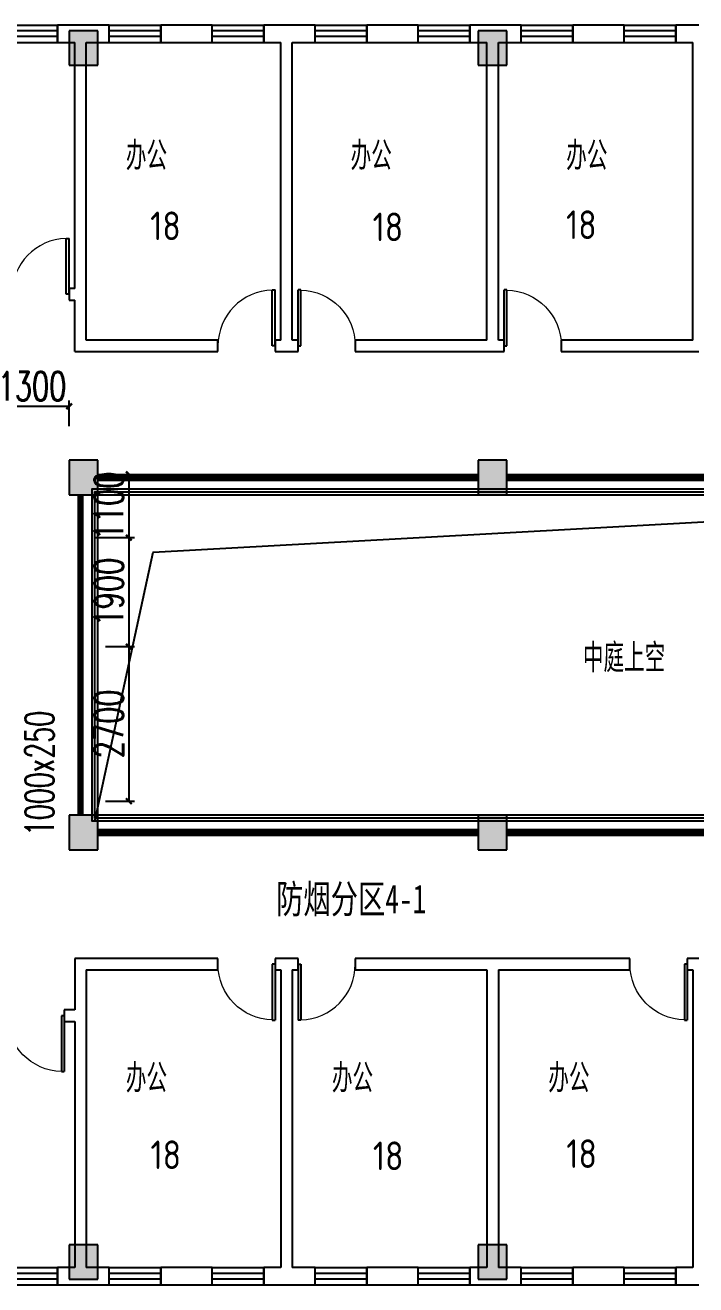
# Model space of a CAD drawing. Extents: x -70335 to 1144202, y 0 to 1100440.
# Drawn here: x -7526 to 4192, y 439108 to 461108 of the extents above; entities that cross this region are included whole.
import ezdxf
from ezdxf.enums import TextEntityAlignment as Align

# ---------------------------------------------------------------- set-up
doc = ezdxf.new("R2010")
doc.units = 0
doc.header["$LTSCALE"] = 1000
doc.linetypes.add('DASH', pattern=[0.35, 0.25, -0.1])
for name, color, linetype in [('0-标注', 4, 'Continuous'), ('2-房间名称', 7, 'Continuous'), ('3-建筑', 7, 'Continuous'), ('3-淡显', 8, 'Continuous'), ('DUCT-排烟标注', 3, 'Continuous')]:
    doc.layers.add(name, color=color, linetype=linetype)
doc.styles.get("Standard").update_dxf_attribs({"font": 'gbenor.shx', "bigfont": 'gbcbig.shx'})
doc.styles.add('XP-BZ', font='simplex.shx', dxfattribs={"width": 0.65, "bigfont": 'gbcbig.shx'})
doc.styles.add('设备标注', font='simplex.shx', dxfattribs={"width": 0.7, "bigfont": 'gbcbig.shx'})
doc.styles.add('黑体', font='')
doc.styles.get('黑体').set_extended_font_data('SimHei')
doc.dimstyles.new('sm150', dxfattribs={"dimtxt": 500, "dimasz": 100, "dimexe": 100, "dimexo": 75, "dimgap": 100, "dimtad": 1, "dimdec": 0, "dimrnd": 10, "dimzin": 0, "dimdsep": 46, "dimtxsty": '设备标注', "dimblk": 'ARCHTICK', "dimcen": 0.09, "dimclrd": 4, "dimclre": 4, "dimclrt": 4, "dimadec": 0, "dimazin": 0, "dimtfac": 1, "dimtdec": 0, "dimtix": 1, "dimtmove": 2, "dimatfit": 3, "dimldrblk": 'ARCHTICK', "dimfxl": 800, "dimfxlon": 1, "dimtolj": 1, "dimtzin": 0, "dimarcsym": 0})

# ---------------------------------------------------------------- blocks, each defined once
blk = doc.blocks.new('_ArchTick')
at = {"color": 0, "linetype": 'ByBlock', "const_width": 0.4}
blk.add_lwpolyline([(-0.5, -0.5), (0.5, 0.5)], dxfattribs=at)
blk = doc.blocks.new('*D101')
at = {"layer": '0-标注', "color": 4, "lineweight": -2, "transparency": 16777216}
for p, q in [((-8056, 454286), (-8056, 454552)), ((-6758, 454107), (-6758, 454552)), ((-8056, 454452), (-6758, 454452))]:
    blk.add_line(p, q, dxfattribs=at)
at = {"layer": 'Defpoints', "color": 0, "transparency": 16777216}
for p in [(-6758, 454452), (-6758, 454032), (-8056, 453625, 3000)]:
    blk.add_point(p, dxfattribs=at)
at = {"layer": '0-标注', "color": 4, "lineweight": -2, "transparency": 16777216, "xscale": 100, "yscale": 100, "zscale": 100, "rotation": 180}
blk.add_blockref('_ArchTick', (-8056, 454452), dxfattribs=at)
at = {"layer": '0-标注', "color": 4, "lineweight": -2, "transparency": 16777216, "xscale": 100, "yscale": 100, "zscale": 100}
blk.add_blockref('_ArchTick', (-6758, 454452), dxfattribs=at)
at = {"layer": '0-标注', "color": 4, "transparency": 16777216, "insert": (-7407, 454802), "char_height": 500, "attachment_point": 5, "style": '设备标注'}
blk.add_mtext('\\A1;1300', dxfattribs=at)
blk = doc.blocks.new('*D98')
at = {"layer": '0-标注', "color": 4, "lineweight": -2, "transparency": 16777216}
for p, q in [((-6145, 453263), (-5615, 453263)), ((-5715, 453263), (-5715, 452159)), ((-6289, 452159), (-5615, 452159))]:
    blk.add_line(p, q, dxfattribs=at)
at = {"layer": 'Defpoints', "color": 0, "transparency": 16777216}
for p in [(-7806, 453263, 3000), (-9005, 452159, 3000), (-5715, 452159)]:
    blk.add_point(p, dxfattribs=at)
at = {"layer": '0-标注', "color": 4, "lineweight": -2, "transparency": 16777216, "xscale": 100, "yscale": 100, "zscale": 100}
for p, rotation in [((-5715, 453263), 90), ((-5715, 452159), 270)]:
    blk.add_blockref('_ArchTick', p, dxfattribs=dict(at, rotation=rotation))
at = {"layer": '0-标注', "color": 4, "transparency": 16777216, "insert": (-6065, 452711), "char_height": 500, "attachment_point": 5, "rotation": 90, "style": '设备标注'}
blk.add_mtext('\\A1;1100', dxfattribs=at)
blk = doc.blocks.new('*D99')
at = {"layer": '0-标注', "color": 4, "lineweight": -2, "transparency": 16777216}
for p, q in [((-6106, 452159), (-5615, 452159)), ((-5715, 452159), (-5715, 450255)), ((-6121, 450255), (-5615, 450255))]:
    blk.add_line(p, q, dxfattribs=at)
at = {"layer": 'Defpoints', "color": 0, "transparency": 16777216}
for p in [(-6181, 452159), (-7656, 450255, -3000), (-5715, 450255)]:
    blk.add_point(p, dxfattribs=at)
at = {"layer": '0-标注', "color": 4, "lineweight": -2, "transparency": 16777216, "xscale": 100, "yscale": 100, "zscale": 100}
for p, rotation in [((-5715, 452159), 90), ((-5715, 450255), 270)]:
    blk.add_blockref('_ArchTick', p, dxfattribs=dict(at, rotation=rotation))
at = {"layer": '0-标注', "color": 4, "transparency": 16777216, "insert": (-6065, 451207), "char_height": 500, "attachment_point": 5, "rotation": 90, "style": '设备标注'}
blk.add_mtext('\\A1;1900', dxfattribs=at)
blk = doc.blocks.new('*D100')
at = {"layer": '0-标注', "color": 4, "lineweight": -2, "transparency": 16777216}
for p, q in [((-6046, 450255), (-5615, 450255)), ((-5715, 450255), (-5715, 447555)), ((-6121, 447555), (-5615, 447555))]:
    blk.add_line(p, q, dxfattribs=at)
at = {"layer": 'Defpoints', "color": 0, "transparency": 16777216}
for p in [(-6121, 450255), (-7656, 447555, -3000), (-5715, 447555)]:
    blk.add_point(p, dxfattribs=at)
at = {"layer": '0-标注', "color": 4, "lineweight": -2, "transparency": 16777216, "xscale": 100, "yscale": 100, "zscale": 100}
for p, rotation in [((-5715, 450255), 90), ((-5715, 447555), 270)]:
    blk.add_blockref('_ArchTick', p, dxfattribs=dict(at, rotation=rotation))
at = {"layer": '0-标注', "color": 4, "transparency": 16777216, "insert": (-6065, 448905), "char_height": 500, "attachment_point": 5, "rotation": 90, "style": '设备标注'}
blk.add_mtext('\\A1;2700', dxfattribs=at)
blk = doc.blocks.new('$DorLib2D$00000213')
at = {"color": 0, "linetype": 'DASH', "const_width": 0.02}
blk.add_lwpolyline([(0.5, 0), (-0.5, 0)], dxfattribs=at)
blk = doc.blocks.new('$TCHSYS$WIN2D')
for p, q in [((-0.5, 0.5), (0.5, 0.5)), ((-0.5, 0.5), (-0.5, -0.5)), ((0.5, 0.5), (0.5, -0.5)), ((0.5, 0.167), (-0.5, 0.167)), ((0.5, -0.167), (-0.5, -0.167)), ((-0.5, -0.5), (0.5, -0.5))]:
    blk.add_line(p, q)
blk = doc.blocks.new('$DorLib2D$00000001')
for p, q in [((0.45, 0.975), (0.5, 0.975)), ((0.45, 0), (0.45, 0.975)), ((0.5, 0), (0.5, 0.975)), ((0.5, 0), (0.45, 0))]:
    blk.add_line(p, q)
at = {"lineweight": 13}
blk.add_arc((0.475, 0), 0.975, 91.4693, 180, dxfattribs=at)

msp = doc.modelspace()

# ---------------------------------------------------------------- hatches: boundary and pattern name
at = {"layer": '3-淡显'}
h = msp.add_hatch(color=256, dxfattribs=at)
h.dxf.hatch_style = 1
h.paths.add_polyline_path([(-6258.3, 461008.2), (-6758.3, 461008.2), (-6758.3, 460408.2), (-6258.3, 460408.2)])
h = msp.add_hatch(color=256, dxfattribs=at)
h.dxf.hatch_style = 1
h.paths.add_polyline_path([(891.7, 461008.2), (391.7, 461008.2), (391.7, 460408.2), (891.7, 460408.2)])
h = msp.add_hatch(color=256, dxfattribs=at)
h.dxf.hatch_style = 1
h.paths.add_polyline_path([(-6258.3, 452908.2), (-6258.3, 453508.2), (-6758.3, 453508.2), (-6758.3, 452908.2)])
h = msp.add_hatch(color=256, dxfattribs=at)
h.dxf.hatch_style = 1
h.paths.add_polyline_path([(391.7, 453508.2), (391.7, 452908.2), (891.7, 452908.2), (891.7, 453508.2)])
h = msp.add_hatch(color=256, dxfattribs=at)
h.dxf.hatch_style = 1
h.paths.add_polyline_path([(-6258.3, 446708.2), (-6258.3, 447308.2), (-6758.3, 447308.2), (-6758.3, 446708.2)])
h = msp.add_hatch(color=256, dxfattribs=at)
h.dxf.hatch_style = 1
h.paths.add_polyline_path([(891.7, 447308.2), (391.7, 447308.2), (391.7, 446708.2), (891.7, 446708.2)])
h = msp.add_hatch(color=256, dxfattribs=at)
h.dxf.hatch_style = 1
h.paths.add_polyline_path([(-6258.3, 439208.2), (-6258.3, 439808.2), (-6758.3, 439808.2), (-6758.3, 439208.2)])
h = msp.add_hatch(color=256, dxfattribs=at)
h.dxf.hatch_style = 1
h.paths.add_polyline_path([(891.7, 439808.2), (391.7, 439808.2), (391.7, 439208.2), (891.7, 439208.2)])

# ---------------------------------------------------------------- linework, layer by layer
at = {"layer": '3-建筑'}
for p, q in [((-6558.3, 461108.2), (-6958.3, 461108.2)), ((-6958.3, 461108.2), (-6958.3, 460808.2)), ((-6058.3, 461108.2), (-6558.3, 461108.2)), ((-6058.3, 460808.2), (-6058.3, 461108.2)), ((-4258.3, 461108.2), (-5158.3, 461108.2)), ((-5158.3, 461108.2), (-5158.3, 460808.2)), ((-4258.3, 460808.2), (-4258.3, 461108.2)), ((-2958.3, 461108.2), (-3358.3, 461108.2)), ((-3358.3, 461108.2), (-3358.3, 460808.2)), ((-2458.3, 461108.2), (-2958.3, 461108.2)), ((-2458.3, 460808.2), (-2458.3, 461108.2)), ((-658.3, 461108.2), (-1558.3, 461108.2)), ((-1558.3, 461108.2), (-1558.3, 460808.2)), ((-658.3, 460808.2), (-658.3, 461108.2)), ((641.7, 461108.2), (241.7, 461108.2)), ((241.7, 461108.2), (241.7, 460808.2)), ((1141.7, 461108.2), (641.7, 461108.2)), ((1141.7, 460808.2), (1141.7, 461108.2)), ((2941.7, 461108.2), (2041.7, 461108.2)), ((2041.7, 461108.2), (2041.7, 460808.2)), ((2941.7, 460808.2), (2941.7, 461108.2)), ((4241.7, 461108.2), (3841.7, 461108.2)), ((3841.7, 461108.2), (3841.7, 460808.2)), ((-6958.3, 460808.2), (-6658.3, 460808.2)), ((-6658.3, 456508.2), (-6658.3, 460808.2)), ((-6458.3, 460808.2), (-6058.3, 460808.2)), ((-6458.3, 456408.2), (-6458.3, 460808.2)), ((-5158.3, 460808.2), (-4258.3, 460808.2)), ((-3358.3, 460808.2), (-3058.3, 460808.2)), ((-3058.3, 455608.2), (-3058.3, 460808.2)), ((-2858.3, 455608.2), (-2858.3, 460808.2)), ((-2858.3, 460808.2), (-2458.3, 460808.2)), ((-1558.3, 460808.2), (-658.3, 460808.2)), ((241.7, 460808.2), (541.7, 460808.2)), ((541.7, 455608.2), (541.7, 460808.2)), ((741.7, 455608.2), (741.7, 460808.2)), ((741.7, 460808.2), (1141.7, 460808.2)), ((2041.7, 460808.2), (2941.7, 460808.2)), ((3841.7, 460808.2), (4141.7, 460808.2)), ((4141.7, 457958.2), (4141.7, 460808.2)), ((4141.7, 455608.2), (4141.7, 457958.2)), ((-6658.3, 456508.2), (-6758.3, 456508.2)), ((-6758.3, 456508.2), (-6758.3, 456308.2)), ((-6758.3, 456308.2), (-6658.3, 456308.2)), ((-6658.3, 455408.2), (-6658.3, 456308.2)), ((-6458.3, 455608.2), (-6458.3, 456408.2)), ((-6658.3, 455408.2), (-4158.3, 455408.2)), ((-4158.3, 455608.2), (-6458.3, 455608.2)), ((-4158.3, 455408.2), (-4158.3, 455608.2)), ((-3058.3, 455608.2), (-3158.3, 455608.2)), ((-3158.3, 455608.2), (-3158.3, 455408.2)), ((-3158.3, 455408.2), (-2958.3, 455408.2)), ((-2958.3, 455408.2), (-2758.3, 455408.2)), ((-2758.3, 455608.2), (-2858.3, 455608.2)), ((-2758.3, 455408.2), (-2758.3, 455608.2)), ((541.7, 455608.2), (-1758.3, 455608.2)), ((-1758.3, 455608.2), (-1758.3, 455408.2)), ((-1758.3, 455408.2), (641.7, 455408.2)), ((641.7, 455408.2), (841.7, 455408.2)), ((841.7, 455608.2), (741.7, 455608.2)), ((841.7, 455408.2), (841.7, 455608.2)), ((4141.7, 455608.2), (1841.7, 455608.2)), ((1841.7, 455608.2), (1841.7, 455408.2)), ((1841.7, 455408.2), (4241.7, 455408.2)), ((-6658.3, 444808.2), (-6658.3, 443908.2)), ((-4158.3, 444808.2), (-6658.3, 444808.2)), ((-4158.3, 444608.2), (-4158.3, 444808.2)), ((-2958.3, 444808.2), (-3158.3, 444808.2)), ((-3158.3, 444808.2), (-3158.3, 444608.2)), ((-2758.3, 444808.2), (-2958.3, 444808.2)), ((-2758.3, 444608.2), (-2758.3, 444808.2)), ((641.7, 444808.2), (-1758.3, 444808.2)), ((-1758.3, 444808.2), (-1758.3, 444608.2)), ((3041.7, 444808.2), (641.7, 444808.2)), ((3041.7, 444608.2), (3041.7, 444808.2)), ((4241.7, 444808.2), (4041.7, 444808.2)), ((4041.7, 444808.2), (4041.7, 444608.2)), ((-6458.3, 444608.2), (-6458.3, 443808.2)), ((-6458.3, 444608.2), (-4158.3, 444608.2)), ((-3158.3, 444608.2), (-3058.3, 444608.2)), ((-3058.3, 444608.2), (-3058.3, 439408.2)), ((-2858.3, 444608.2), (-2858.3, 439408.2)), ((-2858.3, 444608.2), (-2758.3, 444608.2)), ((-1758.3, 444608.2), (541.7, 444608.2)), ((541.7, 444608.2), (541.7, 439408.2)), ((741.7, 444608.2), (741.7, 439408.2)), ((741.7, 444608.2), (3041.7, 444608.2)), ((4041.7, 444608.2), (4141.7, 444608.2)), ((4141.7, 444608.2), (4141.7, 439408.2)), ((-6658.3, 443908.2), (-6843.4, 443908.2)), ((-6843.4, 443908.2), (-6843.4, 443708.2)), ((-6458.3, 443808.2), (-6458.3, 439408.2)), ((-6843.4, 443708.2), (-6658.3, 443708.2)), ((-6658.3, 443708.2), (-6658.3, 439408.2)), ((-6658.3, 439408.2), (-6958.3, 439408.2)), ((-6958.3, 439408.2), (-6958.3, 439108.2)), ((-6058.3, 439408.2), (-6458.3, 439408.2)), ((-6058.3, 439108.2), (-6058.3, 439408.2)), ((-4258.3, 439408.2), (-5158.3, 439408.2)), ((-5158.3, 439408.2), (-5158.3, 439108.2)), ((-4258.3, 439108.2), (-4258.3, 439408.2)), ((-3058.3, 439408.2), (-3358.3, 439408.2)), ((-3358.3, 439408.2), (-3358.3, 439108.2)), ((-2458.3, 439408.2), (-2858.3, 439408.2)), ((-2458.3, 439108.2), (-2458.3, 439408.2)), ((-658.3, 439408.2), (-1558.3, 439408.2)), ((-1558.3, 439408.2), (-1558.3, 439108.2)), ((-658.3, 439108.2), (-658.3, 439408.2)), ((541.7, 439408.2), (241.7, 439408.2)), ((241.7, 439408.2), (241.7, 439108.2)), ((1141.7, 439408.2), (741.7, 439408.2)), ((1141.7, 439108.2), (1141.7, 439408.2)), ((2941.7, 439408.2), (2041.7, 439408.2)), ((2041.7, 439408.2), (2041.7, 439108.2)), ((2941.7, 439108.2), (2941.7, 439408.2)), ((4141.7, 439408.2), (3841.7, 439408.2)), ((3841.7, 439408.2), (3841.7, 439108.2)), ((-6958.3, 439108.2), (-6558.3, 439108.2)), ((-6558.3, 439108.2), (-6058.3, 439108.2)), ((-5158.3, 439108.2), (-4258.3, 439108.2)), ((-3358.3, 439108.2), (-2958.3, 439108.2)), ((-2958.3, 439108.2), (-2458.3, 439108.2)), ((-1558.3, 439108.2), (-658.3, 439108.2)), ((241.7, 439108.2), (641.7, 439108.2)), ((641.7, 439108.2), (1141.7, 439108.2)), ((2041.7, 439108.2), (2941.7, 439108.2)), ((3841.7, 439108.2), (4241.7, 439108.2))]:
    msp.add_line(p, q, dxfattribs=at)
for points in [[(14791.7, 447208.2), (-6358.3, 447208.2), (-6358.3, 453008.2), (14791.7, 453008.2)], [(14741.7, 447258.2), (-6308.3, 447258.2), (-6308.3, 452958.2), (14741.7, 452958.2)], [(14691.7, 447308.2), (-6258.3, 447308.2), (-6258.3, 452908.2), (14691.7, 452908.2)]]:
    msp.add_lwpolyline(points, close=True, dxfattribs=at)
msp.add_lwpolyline([(-6308.3, 447208.2), (-5292, 451902), (14791.7, 453008.2)], dxfattribs=at)
at = {"layer": '3-淡显'}
for p, q in [((-6258.3, 461008.2), (-6758.3, 461008.2)), ((-6758.3, 461008.2), (-6758.3, 460408.2)), ((-6258.3, 460408.2), (-6258.3, 461008.2)), ((891.7, 461008.2), (391.7, 461008.2)), ((391.7, 461008.2), (391.7, 460408.2)), ((891.7, 460408.2), (891.7, 461008.2)), ((-6758.3, 460408.2), (-6258.3, 460408.2)), ((391.7, 460408.2), (891.7, 460408.2)), ((-6258.3, 453508.2), (-6758.3, 453508.2)), ((-6758.3, 453508.2), (-6758.3, 452908.2)), ((-6258.3, 452908.2), (-6258.3, 453508.2)), ((891.7, 453508.2), (391.7, 453508.2)), ((391.7, 453508.2), (391.7, 452908.2)), ((891.7, 452908.2), (891.7, 453508.2)), ((-6758.3, 452908.2), (-6258.3, 452908.2)), ((391.7, 452908.2), (891.7, 452908.2)), ((-6258.3, 447308.2), (-6758.3, 447308.2)), ((-6758.3, 447308.2), (-6758.3, 446708.2)), ((-6258.3, 446708.2), (-6258.3, 447308.2)), ((891.7, 447308.2), (391.7, 447308.2)), ((391.7, 447308.2), (391.7, 446708.2)), ((891.7, 446708.2), (891.7, 447308.2)), ((-6758.3, 446708.2), (-6258.3, 446708.2)), ((391.7, 446708.2), (891.7, 446708.2)), ((-6258.3, 439808.2), (-6758.3, 439808.2)), ((-6758.3, 439808.2), (-6758.3, 439208.2)), ((-6258.3, 439208.2), (-6258.3, 439808.2)), ((891.7, 439808.2), (391.7, 439808.2)), ((391.7, 439808.2), (391.7, 439208.2)), ((891.7, 439208.2), (891.7, 439808.2)), ((-6758.3, 439208.2), (-6258.3, 439208.2)), ((391.7, 439208.2), (891.7, 439208.2))]:
    msp.add_line(p, q, dxfattribs=at)

# ---------------------------------------------------------------- block references
at = {"layer": '3-建筑'}
for name, p, xscale, yscale, zscale in [('$TCHSYS$WIN2D', (-7408.3, 460958.2), 900, -300, 900), ('$TCHSYS$WIN2D', (-5608.3, 460958.2), 900, -300, 900), ('$TCHSYS$WIN2D', (-3808.3, 460958.2), 900, -300, 900), ('$TCHSYS$WIN2D', (-2008.3, 460958.2), 900, -300, 900), ('$TCHSYS$WIN2D', (-208.3, 460958.2), 900, -300, 900), ('$TCHSYS$WIN2D', (1591.7, 460958.2), 900, -300, 900), ('$TCHSYS$WIN2D', (3391.7, 460958.2), 900, -300, 900), ('$DorLib2D$00000001', (-7258.3, 456408.2), 1000, 1000, 1000), ('$DorLib2D$00000001', (-3658.3, 455508.2), 1000, 1000, 1000), ('$DorLib2D$00000001', (-2258.3, 455508.2), -1000, 1000, -1000), ('$DorLib2D$00000001', (1341.7, 455508.2), -1000, 1000, -1000), ('$DorLib2D$00000001', (-3658.3, 444708.2), 1000, -1000, 1000), ('$DorLib2D$00000001', (-2258.3, 444708.2), -1000, -1000, -1000), ('$DorLib2D$00000001', (3541.7, 444708.2), 1000, -1000, 1000), ('$DorLib2D$00000001', (-7343.4, 443808.2), 1000, -1000, 1000), ('$TCHSYS$WIN2D', (-7408.3, 439258.2), 900, -300, 900), ('$TCHSYS$WIN2D', (-5608.3, 439258.2), 900, -300, 900), ('$TCHSYS$WIN2D', (-3808.3, 439258.2), 900, -300, 900), ('$TCHSYS$WIN2D', (-2008.3, 439258.2), 900, -300, 900), ('$TCHSYS$WIN2D', (-208.3, 439258.2), 900, -300, 900), ('$TCHSYS$WIN2D', (1591.7, 439258.2), 900, -300, 900), ('$TCHSYS$WIN2D', (3391.7, 439258.2), 900, -300, 900)]:
    msp.add_blockref(name, p, dxfattribs=dict(at, xscale=xscale, yscale=yscale, zscale=zscale))
at = {"layer": '3-淡显', "zscale": 100}
for p, xscale, yscale, rotation in [((-2933.3, 453208.2), 6650, -6650, 2.814413246623434e-05), ((4241.7, 453208.2), 6700, -6700, 2.814413246623434e-05), ((-6558.3, 450108.2), 5600, -5600, 90.00002814413247), ((-2933.3, 447008.2), 6650, -6650, 2.814413246623434e-05), ((4241.7, 447008.2), 6700, -6700, 2.814413246623434e-05)]:
    msp.add_blockref('$DorLib2D$00000213', p, dxfattribs=dict(at, xscale=xscale, yscale=yscale, rotation=rotation))

# ---------------------------------------------------------------- texts
at = {"layer": '0-标注', "color": 2, "linetype": 'ByBlock', "style": '黑体', "width": 0.7}
msp.add_text('防烟分区4-1', height=500, dxfattribs=at).set_placement((-1831, 445854.5), align=Align.MIDDLE)
at = {"layer": '2-房间名称'}
for s, p in [('办公', (-5766.9, 458577)), ('办公', (-1839.8, 458577)), ('办公', (1926.6, 458577)), ('18', (-5341.9, 457353.5)), ('18', (-1456, 457335.2)), ('18', (1923.8, 457373)), ('中庭上空', (2218.7, 449807.4)), ('办公', (-5766.9, 442467)), ('办公', (-5766.9, 442467)), ('办公', (-2166.9, 442467)), ('办公', (1614.5, 442467)), ('18', (-5336.7, 441129.2)), ('18', (-1450.8, 441110.8)), ('18', (1929, 441148.6))]:
    msp.add_text(s, height=500, dxfattribs=at).set_placement(p)
at = {"layer": 'DUCT-排烟标注', "style": 'XP-BZ', "width": 0.65}
msp.add_text('1000x250', height=500, rotation=90, dxfattribs=at).set_placement((-7025.4, 446945.8, -1793.5))

# ---------------------------------------------------------------- dimensions: what is measured, and where the dimension line sits
at = {"layer": '0-标注'}
dim = msp.add_linear_dim(base=(-6758.3, 454451.6), p1=(-8056.1, 453625, 3000), p2=(-6758.3, 454032.5), dimstyle='sm150', dxfattribs=at)
dim.commit()
dim.dimension.update_dxf_attribs({"geometry": '*D101', "text_midpoint": (-7407.2, 454801.6)})
for base, p1, p2, picture, middle in [((-5714.5, 452159.4), (-7806.1, 453263.4, 3000), (-9004.6, 452159.4, 3000), '*D98', (-6064.5, 452711.4)), ((-5714.5, 450254.8), (-6181.5, 452159.4), (-7656.1, 450254.8, -3000), '*D99', (-6064.5, 451207.1)), ((-5714.5, 447554.8), (-6120.9, 450254.8), (-7656.1, 447554.8, -3000), '*D100', (-6064.5, 448904.8))]:
    dim = msp.add_linear_dim(base=base, p1=p1, p2=p2, angle=90, dimstyle='sm150', dxfattribs=at)
    dim.commit()
    dim.dimension.update_dxf_attribs({"geometry": picture, "text_midpoint": middle})

doc.saveas('drawing.dxf')
